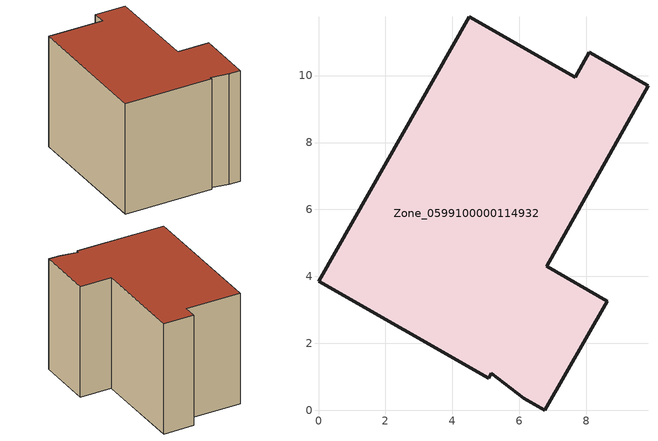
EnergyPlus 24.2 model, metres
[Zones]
Zone_0599100000114932
 floor ground (C_G): 7.67,9.95 8.09,10.69 9.84,9.69 6.81,4.3 8.63,3.26 6.76,0 6.13,0.36 5.17,1.11 5.08,0.96 0,3.86 4.5,11.76 z0
 wall outside (C_F): 8.09,10.69 7.67,9.95 4.5,11.76 0,3.86 5.08,0.96 5.17,1.11 6.13,0.36 6.76,0 8.63,3.26 6.81,4.3 9.84,9.69 8.09,10.69 z0:7.53
 roof outside (C_R): 6.76,0 8.63,3.26 6.81,4.3 9.84,9.69 8.09,10.69 7.67,9.95 4.5,11.76 0,3.86 5.08,0.96 5.17,1.11 6.13,0.36 z7.53
[BUILDING]
Pand.0599100000114932: North Axis=0; Terrain=City; Loads Convergence Tolerance Value=0.04; Temperature Convergence Tolerance Value=0.4; Solar Distribution=FullExterior; Maximum Number of Warmup Days=25; Minimum Number of Warmup Days=1
[Site:Location]
Rotterdam.The.Hague.AP_ZH_NLD Design_Conditions: Latitude=51.96; Longitude=4.45; Time Zone=1; Elevation=-4.5
[SITE:GROUNDTEMPERATURE:BUILDINGSURFACE]
18, 18, 18, 18, 18, 18, 18, 18, 18, 18, 18, 18
[MATERIAL] Thermal Absorptance=0.9; Solar Absorptance=0.7; Visible Absorptance=0.7
Name | Roughness | Thickness | Conductivity | Density | Specific Heat
G.TC.1975-1991 | MediumSmooth | 0.15 | 0.288461 | 540 | 1210
F.TC.1975-1991 | Rough | 0.3 | 0.230769 | 1920 | 840
R.TC.1975-1991 | MediumRough | 0.2 | 0.153846 | 1500 | 1000
[CONSTRUCTION]
C_G: G.TC.1975-1991
C_F: F.TC.1975-1991
C_R: R.TC.1975-1991
[ZONE]
Zone_0599100000114932: Type=1; Multiplier=1; Ceiling Height=Autocalculate; Volume=Autocalculate; Floor Area=autocalculate; Part of Total Floor Area=Yes
[ZONEINFILTRATION:DESIGNFLOWRATE]
Infil_Zone_0599100000114932: Zone or ZoneList or Space or SpaceList=Zone_0599100000114932; Schedule=AlwaysOn; Design Flow Rate Calculation Method=Flow/Area; Flow Rate per Floor Area=0.003; Constant Term Coefficient=1; Temperature Term Coefficient=0; Velocity Term Coefficient=0; Velocity Squared Term Coefficient=0
[HVACTEMPLATE:ZONE:IDEALLOADSAIRSYSTEM]
Zone_0599100000114932: Maximum Heating Supply Air Temperature=50; Minimum Cooling Supply Air Temperature=13; Maximum Heating Supply Air Humidity Ratio=0.0156; Minimum Cooling Supply Air Humidity Ratio=0.0077; Heating Limit=NoLimit; Cooling Limit=NoLimit; Dehumidification Control Type=ConstantSensibleHeatRatio; Cooling Sensible Heat Ratio=0.7; Dehumidification Setpoint=60; Humidification Control Type=None; Humidification Setpoint=30; Outdoor Air Method=None; Outdoor Air Flow Rate per Person=0.00944; Outdoor Air Flow Rate per Zone Floor Area=0; Outdoor Air Flow Rate per Zone=0; Demand Controlled Ventilation Type=None; Outdoor Air Economizer Type=NoEconomizer; Heat Recovery Type=None; Sensible Heat Recovery Effectiveness=0.7; Latent Heat Recovery Effectiveness=0.65
[ZONECONTROL:THERMOSTAT]
ThermostatControl_Zone_0599100000114932: Zone or ZoneList=Zone_0599100000114932; Control Type Schedule=DualSetpointControlType; Control 1=Thermostat_Zone_0599100000114932; Temperature Difference Between Cutout And Setpoint=0
[THERMOSTATSETPOINT:DUALSETPOINT]
Thermostat_Zone_0599100000114932: Heating Setpoint Temperature Schedule=HeatingSetpoint_Zone_0599100000114932; Cooling Setpoint Temperature Schedule=CoolingSetpoint_Zone_0599100000114932
[SCHEDULE:COMPACT]
HeatingSetpoint_Zone_0599100000114932: Through: 12/31, For: AllDays, Until: 24:00, 21
CoolingSetpoint_Zone_0599100000114932: Through: 12/31, For: AllDays, Until: 24:00, 24
DualSetpointControlType: Through: 12/31, For: AllDays, Until: 24:00, 4
AlwaysOn: Through: 12/31, For: AllDays, Until: 24:00, 1
